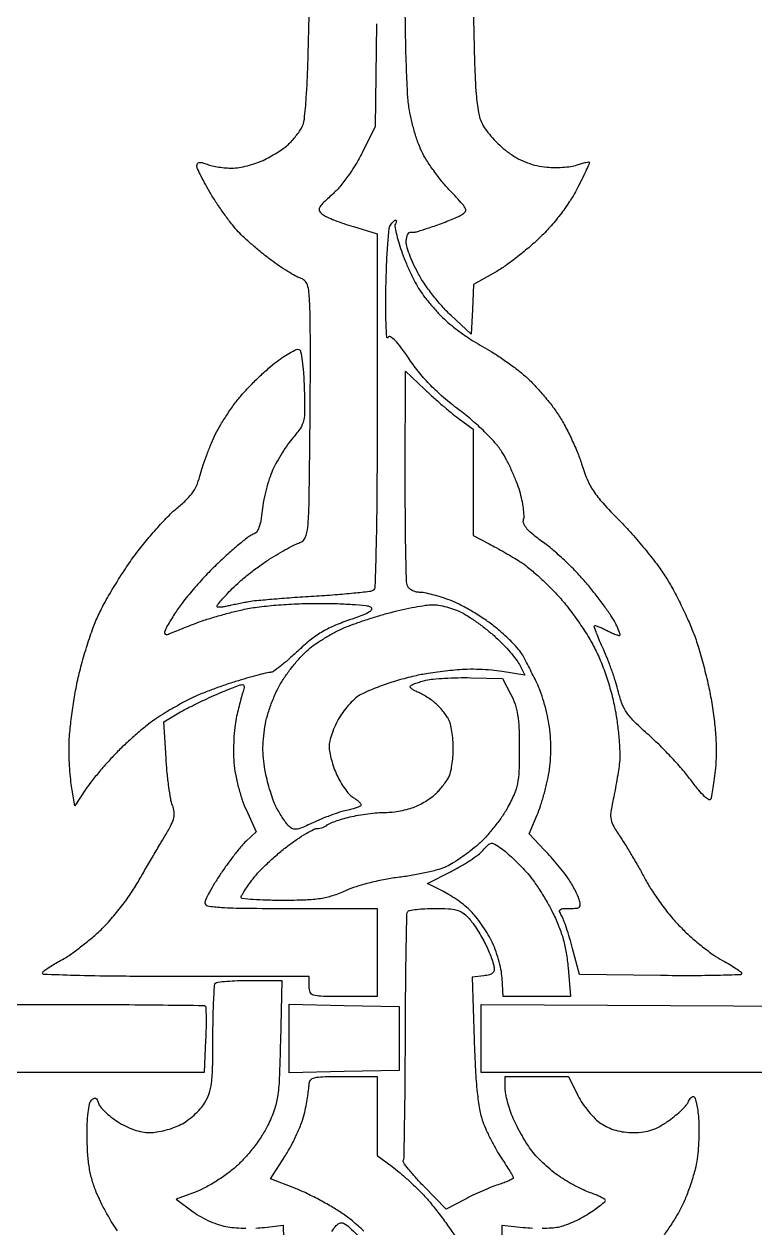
# Model space of a CAD drawing. Extents: x 0.1 to 47.6, y 0.1 to 68.1.
# Drawn here: x 16.06 to 31.5, y 13.97 to 39.43 of the extents above; entities that cross this region are included whole.
import ezdxf

# ---------------------------------------------------------------- set-up
doc = ezdxf.new("R2010")
doc.units = 0
doc.header["$MEASUREMENT"] = 0

msp = doc.modelspace()

# ---------------------------------------------------------------- linework, layer by layer
for points in [[(47.611162, 58.041729, 0.000003), (47.592503, 67.994465, 0.396422)], [(46.815193, 68.050302, 0.000012), (40.000598, 68.049335, 0.000116)], [(25.5492, 39.8043, 0.00202), (25.577806, 38.575172, 0.012478), (25.610832, 37.943856, 0.023918), (25.659471, 37.556909, 0.074682), (25.742298, 37.3086, 0.045285), (25.826127, 37.175351, 0.020937), (25.957155, 37.017858, 0.020539), (26.109686, 36.862703, 0.026822), (26.261969, 36.734639, 0.027783), (26.453936, 36.606096, 0.035599), (26.64413, 36.511077, 0.036549), (26.841631, 36.445828, 0.032044), (27.055409, 36.406495, 0.024411), (27.23712, 36.393923, 0.019926), (27.432021, 36.397741, 0.020372), (27.611387, 36.415768, 0.048669), (27.741289, 36.447305, -0.012946), (27.84152, 36.47936, -0.02293), (27.92584, 36.499798, -0.020877), (27.989887, 36.509491, -0.446346), (28.0026, 36.498087, -0.108236), (27.996317, 36.469402, -0.00171), (27.925522, 36.316926, -0.004432), (27.840768, 36.140105, -0.002912), (27.740208, 35.937979, -0.028409), (27.601682, 35.698424, -0.016634), (27.410604, 35.427551, -0.016333), (27.194519, 35.160489, -0.021222), (26.978762, 34.931374, -0.015923), (26.753997, 34.725675, -0.011449), (26.490793, 34.510033, -0.011582), (26.230638, 34.3162, -0.024378), (26.018388, 34.180625), (25.557068, 33.916684), (25.531984, 33.391892), (25.5069, 32.8671), (25.073951, 33.27005, -0.024646), (24.889147, 33.459877, -0.015475), (24.691509, 33.698483, -0.015529), (24.511125, 33.946009, -0.02726), (24.379993, 34.162701, -0.016364), (24.281105, 34.363825, -0.01845), (24.199772, 34.56319, -0.017992), (24.143386, 34.736544, -0.088651), (24.132996, 34.838402, -0.033736), (24.143225, 34.909635, -0.049758), (24.162454, 34.969763, -0.062467), (24.187037, 35.011365, -0.232116), (24.213603, 35.0244, 0.004282), (24.242113, 35.024644, 0.003461), (24.272717, 35.02538, 0.003497), (24.300949, 35.026453, 0.009005), (24.321323, 35.027737, 0.054669), (24.349782, 35.033217, 0.001944), (24.456329, 35.066564, 0.003573), (24.581979, 35.107419, 0.002492), (24.723173, 35.155228, 0.007001), (24.875176, 35.209936, 0.006006), (25.033608, 35.271659, 0.006058), (25.176158, 35.331193, 0.017231), (25.273421, 35.377243, 0.076498), (25.371591, 35.448722, 0.302983), (25.385714, 35.518259, 0.087568), (25.321495, 35.620075, 0.004554), (25.057542, 35.905402, -0.018936), (24.888269, 36.09928, -0.013857), (24.714847, 36.326382, -0.014041), (24.56239, 36.550971, -0.029889), (24.460207, 36.734279, -0.027737), (24.381081, 36.924974, -0.014149), (24.302054, 37.172056, -0.014014), (24.234761, 37.432085, -0.020401), (24.191338, 37.664879, -0.023249), (24.161298, 37.973198, -0.004068), (24.136502, 38.556282, -0.004406), (24.118997, 39.241259, -0.003942), (24.112701, 39.95235, 0.002132)], [(23.502774, 39.432523), (23.4765, 37.261971), (23.200731, 36.702189, -0.023246), (23.068871, 36.463227, -0.01749), (22.902929, 36.213059, -0.017803), (22.728853, 35.987025, -0.036071), (22.573613, 35.824986, 0.008099), (22.367034, 35.632186, 0.089015), (22.30087, 35.540698, 0.251293), (22.303885, 35.47195, 0.101145), (22.36915, 35.400159, 0.052446), (22.45647, 35.349398, 0.010889), (22.620169, 35.280186, 0.011325), (22.814695, 35.207947, 0.010471), (23.017418, 35.142566), (23.5188, 34.992378), (23.5188, 31.248682, -0.001477), (23.513821, 29.56326, -0.004412), (23.496832, 28.410196, -0.001367), (23.473593, 27.526487, -0.252201), (23.429288, 27.449664, -0.11096), (23.359131, 27.425433, -0.00286), (23.025809, 27.390028, -0.005933), (22.631792, 27.355171, -0.004001), (22.181438, 27.324332, 0.002713), (21.719316, 27.293884, 0.003345), (21.288808, 27.260276, 0.002765), (20.927617, 27.227633, 0.024473), (20.7693, 27.20458, 0.001804), (20.658223, 27.182394, 0.001291), (20.534138, 27.15681, 0.001304), (20.416045, 27.131822, 0.002799), (20.32515, 27.111808, -0.02233), (20.252162, 27.098701, -0.038767), (20.190715, 27.095286, -0.049269), (20.147179, 27.100554, -0.351463), (20.1348, 27.11599, -0.174531), (20.145462, 27.145606, -0.005485), (20.229724, 27.245212, -0.010079), (20.334115, 27.361099, -0.006746), (20.457944, 27.489594, -0.01992), (20.61455, 27.635651, -0.010288), (20.821115, 27.806188, -0.010211), (21.041024, 27.97307, -0.015232), (21.240494, 28.109029, -0.008455), (21.430139, 28.225535, -0.008953), (21.620065, 28.333294, -0.008633), (21.786747, 28.420263, -0.039888), (21.887528, 28.460974, 0.224137), (21.999479, 28.56426, 0.072676), (22.054329, 28.788833, 0.019743), (22.079987, 29.255106, 0.001127), (22.099028, 30.693487, 0.001305), (22.106343, 31.567229, 0.001535), (22.10857, 32.395023, 0.001346), (22.106421, 33.094381, 0.009546), (22.097987, 33.433643, 0.009095), (22.077903, 33.756467, 0.061066), (22.045693, 33.913506, 0.13005), (21.987114, 34.002348, 0.105864), (21.887774, 34.058999, -0.050179), (21.789875, 34.10127, -0.01114), (21.632271, 34.193646, -0.011466), (21.454217, 34.309125, -0.010833), (21.278186, 34.434785, -0.01049), (21.096031, 34.576918, -0.007642), (20.899373, 34.742182, -0.007727), (20.717623, 34.904704, -0.016804), (20.584416, 35.036129, -0.023029), (20.459943, 35.180222, -0.00968), (20.305508, 35.384612, -0.009554), (20.148548, 35.609857, -0.012272), (20.013366, 35.823123, -0.008817), (19.897867, 36.023555, -0.011707), (19.800385, 36.210012, -0.009122), (19.726027, 36.367927, -0.10585), (19.7118, 36.434379, -0.143273), (19.725138, 36.47997, -0.224081), (19.759136, 36.501319, -0.10077), (19.821993, 36.496213, -0.020357), (19.928807, 36.460506, 0.03603), (20.034067, 36.428947, 0.016977), (20.173643, 36.402782, 0.016725), (20.322322, 36.385169, 0.02261), (20.457557, 36.379858, 0.039694), (20.601272, 36.392147, 0.020779), (20.777131, 36.428933, 0.020535), (20.95537, 36.481893, 0.029517), (21.1077, 36.544313, 0.014558), (21.250301, 36.618015, 0.011784), (21.398962, 36.705059, 0.011958), (21.532341, 36.79191, 0.029925), (21.624029, 36.863207, 0.026278), (21.700751, 36.938097, 0.015612), (21.784404, 37.034692, 0.015603), (21.862009, 37.136503, 0.025863), (21.920129, 37.227503, 0.101779), (21.981669, 37.417135, 0.011195), (22.022311, 37.874889, 0.009233), (22.055228, 38.564461, 0.002384), (22.08246, 39.6774, -0.002597)], [(18.032299, 13.911946, -0.019947), (17.919606, 14.082864, -0.010882), (17.794486, 14.300753, -0.010829), (17.676762, 14.528074, -0.016901), (17.586398, 14.729135, -0.02698), (17.498397, 14.982214, -0.028405), (17.43992, 15.239012, -0.025027), (17.405976, 15.52766, -0.0142), (17.392389, 15.879319, -0.011279), (17.395974, 16.169863, -0.01968), (17.413839, 16.410024, -0.019469), (17.442138, 16.594104, -0.14945), (17.482646, 16.670385, -0.060161), (17.53229, 16.709373, -0.238894), (17.569784, 16.712249, -0.184043), (17.601082, 16.682713, -0.035767), (17.63032, 16.609263, 0.100019), (17.672541, 16.533196, 0.025122), (17.770354, 16.429521, 0.024637), (17.896503, 16.319994, 0.02262), (18.036358, 16.220047, 0.028555), (18.20966, 16.121243, 0.033588), (18.384127, 16.048728, 0.035988), (18.554839, 16.00426, 0.04575), (18.716905, 15.9894, 0.040258), (18.864884, 16.001334, 0.022359), (19.042231, 16.03833, 0.022173), (19.219547, 16.092154, 0.033187), (19.368245, 16.15597, 0.039427), (19.506253, 16.240689, 0.025957), (19.651046, 16.358083, 0.026127), (19.780818, 16.48786, 0.044921), (19.872475, 16.610106, 0.055595), (19.967881, 16.811453, 0.050981), (20.020078, 17.034836, 0.027247), (20.044312, 17.365334, 0.004679), (20.0502, 17.994536, -0.004804), (20.054278, 18.419008, -0.007413), (20.066767, 18.785764, -0.003042), (20.08391, 19.097427, -0.183097), (20.1066, 19.1478, -0.171641), (20.153581, 19.17023, -0.007), (20.343331, 19.187632, -0.011523), (20.572368, 19.200107, -0.007842), (20.833293, 19.2042), (21.503586, 19.2042), (21.474843, 17.91405, -0.003916), (21.451076, 17.124891, -0.027712), (21.415345, 16.743233, -0.048687), (21.344765, 16.462202, -0.028288), (21.209189, 16.141459, -0.029547), (21.085525, 15.92323, -0.019594), (20.919665, 15.687836, -0.019464), (20.733792, 15.463503, -0.026918), (20.54914, 15.27858, -0.024458), (20.355912, 15.121233, -0.017245), (20.124685, 14.963038, -0.017455), (19.892499, 14.826803, -0.034681), (19.698379, 14.738625), (19.270756, 14.579108), (19.630259, 14.314726, 0.031067), (19.799716, 14.205634, 0.02472), (19.994621, 14.108962, 0.025234), (20.191539, 14.034717, 0.040334), (20.366497, 13.993849, 0.02142), (20.539209, 13.97547, 0.012344), (20.748225, 13.967419, 0.01232)], [(13.959, 11.326834), (13.959, 15.011717), (13.959, 18.6966), (16.9059, 18.6966, -0.001108), (18.038298, 18.694091, -0.001815), (18.997503, 18.686358, -0.000189), (19.853893, 18.676021, -0.194261), (19.88805, 18.661733, -0.194268), (19.901536, 18.630458, -0.003176), (19.90484, 18.436115, -0.00774), (19.903735, 18.207404, -0.004998), (19.895708, 17.942633), (19.868116, 17.2584), (17.632658, 17.2584), (15.3972, 17.2584), (15.392745, 12.71115)], [(23.239195, 13.904963, 0.014175), (22.996259, 14.118773, 0.02452), (22.781199, 14.28035, 0.016586), (22.556614, 14.421824, 0.010329), (22.284716, 14.573312, 0.010361), (22.010093, 14.711754, 0.018445), (21.777864, 14.812502), (21.263627, 15.013401), (21.581232, 15.504798, 0.022106), (21.709505, 15.723933, 0.016393), (21.832237, 15.976328, 0.01664), (21.932505, 16.222679, 0.035515), (21.989718, 16.419961, 0.007149), (22.024509, 16.594304, 0.007381), (22.053903, 16.767726, 0.007171), (22.074983, 16.918619, 0.031125), (22.0806, 17.008764, -0.173899), (22.112382, 17.097382, -0.165612), (22.193905, 17.147796, -0.05145), (22.369826, 17.169506, -0.004994), (22.7997, 17.1738), (23.5188, 17.1738), (23.5188, 16.337841), (23.5188, 15.501882), (23.83605, 15.267611, -0.015858), (23.981185, 15.153152, -0.008006), (24.157074, 15.000279, -0.007943), (24.333896, 14.836409, -0.011704), (24.483398, 14.68652, -0.018472), (24.6357, 14.514182, -0.008252), (24.823781, 14.276937, -0.008155), (25.014689, 14.019187, -0.010954), (25.178609, 13.779219, -0.011054)], [(27.00847, 13.966566, 0.01277), (27.202204, 13.973595, 0.03092), (27.344267, 13.991247, 0.03984), (27.479995, 14.028094, 0.017721), (27.652274, 14.096936, 0.017409), (27.830434, 14.183088, 0.022511), (27.987091, 14.274927, 0.009048), (28.122714, 14.366395, 0.013678), (28.237039, 14.451303, 0.008358), (28.328087, 14.525364, 0.221312), (28.341, 14.553108, 0.265838), (28.327164, 14.577292, 0.014669), (28.247808, 14.620866, 0.019526), (28.145329, 14.668333, 0.012736), (28.02375, 14.715384, -0.023644), (27.877575, 14.775651, -0.011797), (27.698365, 14.864873, -0.011684), (27.516768, 14.966186, -0.016861), (27.361556, 15.064794, -0.022923), (27.212896, 15.176763, -0.014843), (27.051127, 15.318949, -0.014928), (26.901054, 15.467588, -0.027192), (26.789166, 15.598827, -0.021354), (26.68994, 15.74113, -0.011454), (26.579224, 15.924462, -0.011386), (26.474655, 16.116964, -0.017473), (26.39386, 16.288626, -0.019844), (26.329599, 16.456656, -0.017119), (26.275309, 16.637688, -0.017458), (26.237428, 16.805347, -0.046859), (26.226, 16.927014), (26.226, 17.1738), (26.893824, 17.1738), (27.561649, 17.1738), (27.760974, 16.772072, 0.032623), (27.858327, 16.604306, 0.024251), (27.98619, 16.432401, 0.024711), (28.123288, 16.281474, 0.049736), (28.247761, 16.179872, 0.038874), (28.399862, 16.095297, 0.039683), (28.562193, 16.035961, 0.037889), (28.738654, 16.00104, 0.029916), (28.933018, 15.9894, 0.03099), (29.14634, 16.002635, 0.051365), (29.321889, 16.043102, 0.048996), (29.491116, 16.120123, 0.025476), (29.685866, 16.246599, 0.015049), (29.825272, 16.354126, 0.017636), (29.950543, 16.464524, 0.01677), (30.04909, 16.564216, 0.095205), (30.088311, 16.627299, -0.042637), (30.111232, 16.674553, -0.050176), (30.140812, 16.714522, -0.057548), (30.172255, 16.742013, -0.152023), (30.200488, 16.7508, -0.321894), (30.227861, 16.73114, -0.019564), (30.25797, 16.628751, -0.02327), (30.285216, 16.494576, -0.014505), (30.305196, 16.335313, -0.020458), (30.315848, 16.141427, -0.010678), (30.314061, 15.899431, -0.010602), (30.301637, 15.650844, -0.015936), (30.279314, 15.434909, -0.029051), (30.235776, 15.212088, -0.015234), (30.157283, 14.940671, -0.015104), (30.059626, 14.666504, -0.022388), (29.956297, 14.433346, -0.019185), (29.835229, 14.211884, -0.013706), (29.683723, 13.973454, -0.013869), (29.526553, 13.753864, -0.028619)], [(20.958872, 13.969701, 0.02012), (21.136966, 13.983209), (21.5307, 14.029063), (21.544401, 13.453192, 0.017459)], [(22.561497, 13.894501, -0.03325), (22.631022, 13.997673, -0.112173), (22.722254, 14.072653, -0.241275), (22.810799, 14.071857, -0.069854), (22.937713, 13.980875, -0.004677), (23.259177, 13.668663)], [(26.15832, 13.546545), (26.15832, 14.029629), (26.606836, 13.983338, 0.015817), (26.799723, 13.969578, 0.012578)]]:
    msp.add_lwpolyline(points, format="xyb")
for points in [[(23.909486, 35.2782, -0.249871), (23.921507, 35.271792, -0.162122), (23.925803, 35.256264, -0.08599), (23.92034, 35.232184, -0.039754), (23.905635, 35.203526, 0.180846), (23.895286, 35.15134, 0.013195), (23.923195, 35.005008, 0.017083), (23.968174, 34.828131, 0.012048), (24.030225, 34.632584, 0.015557), (24.111664, 34.417835, 0.01111), (24.215508, 34.182658, 0.011234), (24.324616, 33.96271, 0.023469), (24.421211, 33.797808, 0.021469), (24.529535, 33.645994, 0.01161), (24.674949, 33.468328, 0.011546), (24.831678, 33.293973, 0.017836), (24.975721, 33.151526, 0.020911), (25.135153, 33.016597, 0.011576), (25.340122, 32.864822, 0.011527), (25.555249, 32.720416, 0.018186), (25.746843, 32.607706, -0.016678), (25.943452, 32.492842, -0.009376), (26.174656, 32.341085, -0.009349), (26.402603, 32.178939, -0.015069), (26.589769, 32.031529, -0.024583), (26.769332, 31.865447, -0.013259), (26.974491, 31.644653, -0.013177), (27.172062, 31.408096, -0.020181), (27.329235, 31.192134, -0.02239), (27.469519, 30.960211, -0.013541), (27.615539, 30.674269, -0.013555), (27.745397, 30.381875, -0.023099), (27.835714, 30.130284, 0.024979), (27.954769, 29.802519, 0.047265), (28.087626, 29.55512, 0.037146), (28.285297, 29.301231, 0.01026), (28.632521, 28.9332, -0.012466), (28.896462, 28.650958, -0.009288), (29.173892, 28.327141, -0.009401), (29.424178, 28.011887, -0.020975), (29.599617, 27.761019, -0.017092), (29.749573, 27.507504, -0.009287), (29.917177, 27.186663, -0.009243), (30.075745, 26.853602, -0.014448), (30.19849, 26.560805, -0.018543), (30.3061, 26.247645, -0.00958), (30.418461, 25.849023, -0.00951), (30.518458, 25.434238, -0.01422), (30.588539, 25.068086, -0.011436), (30.643088, 24.674753, -0.014682), (30.674306, 24.310816, -0.016181), (30.682155, 23.98179, -0.024118), (30.665832, 23.694407, -0.005127), (30.640814, 23.478227, -0.006412), (30.612973, 23.278196, -0.005256), (30.58575, 23.111233, -0.048605), (30.56629, 23.040722, -0.468422), (30.525785, 23.026927, -0.051977), (30.43691, 23.094734, -0.032201), (30.314303, 23.226129, -0.012963), (30.163604, 23.420099, 0.019048), (29.986915, 23.641899, 0.009822), (29.750129, 23.906269, 0.009749), (29.495591, 24.169004, 0.014544), (29.262123, 24.387664, -0.01219), (28.963707, 24.664528, -0.046056), (28.798458, 24.858182, -0.061144), (28.695991, 25.049258, -0.034234), (28.617538, 25.30139, 0.017171), (28.562565, 25.501924, 0.009074), (28.481389, 25.746841, 0.009019), (28.389147, 25.99473, 0.013767), (28.299399, 26.205943, -0.006313), (28.219012, 26.387556, -0.010109), (28.155519, 26.544754, -0.00428), (28.105959, 26.678411, -0.290785), (28.110996, 26.700996, -0.278063), (28.131545, 26.706089, -0.013719), (28.200425, 26.682736, -0.01889), (28.284195, 26.648096, -0.012177), (28.3786, 26.602, 0.012314), (28.473026, 26.555926, 0.019086), (28.556862, 26.521351, 0.013976), (28.62576, 26.498133, 0.277428), (28.6465, 26.5033, 0.277175), (28.651673, 26.524024, 0.014079), (28.628612, 26.592624, 0.019164), (28.594216, 26.676115, 0.012369), (28.548354, 26.770132, 0.029441), (28.473017, 26.896544, 0.007039), (28.332797, 27.097004, 0.00721), (28.164935, 27.322985, 0.007079), (27.989613, 27.545437, 0.018547), (27.787417, 27.776573, 0.012013), (27.537564, 28.029228, 0.01208), (27.281234, 28.264593, 0.022307), (27.060266, 28.441107, -0.012143), (26.822579, 28.623189, -0.04356), (26.684777, 28.755493, -0.076562), (26.617692, 28.861116, -0.182064), (26.612853, 28.952586, 0.091977), (26.623511, 29.038175, 0.019175), (26.608659, 29.189417, 0.01952), (26.577364, 29.366136, 0.017351), (26.531362, 29.547047, 0.022271), (26.463802, 29.745426, 0.013175), (26.366601, 29.975894, 0.013169), (26.257237, 30.201253, 0.021985), (26.152121, 30.383949, 0.040424), (26.00812, 30.574608, 0.017281), (25.787371, 30.805827, 0.016364), (25.523729, 31.047173, 0.01604), (25.243142, 31.272441, -0.016411), (24.924162, 31.528921, -0.021393), (24.65082, 31.785007, -0.022646), (24.413326, 32.050431, -0.02302), (24.202183, 32.334847, 0.010406), (24.027061, 32.583611, 0.034161), (23.897308, 32.736883, 0.06246), (23.804237, 32.811418, 0.399734), (23.750472, 32.799955, -0.709678), (23.723795, 32.80716, -0.007771), (23.708438, 33.075796, -0.010266), (23.700884, 33.434941, -0.005367), (23.705462, 33.8823, -0.005204), (23.719947, 34.343789, -0.007598), (23.743109, 34.749847, -0.004155), (23.770605, 35.090729, -0.122005), (23.798743, 35.17245, -0.026095), (23.828049, 35.212934, -0.032433), (23.859506, 35.247136, -0.034142), (23.888785, 35.271503, -0.157745)], [(21.862846, 32.545091, -0.269209), (21.901742, 32.501201, -0.014049), (21.935072, 32.308313, -0.018095), (21.962043, 32.056784, -0.009784), (21.977939, 31.745769, -0.006304), (21.987207, 31.255247, -0.055668), (21.964544, 31.040073, -0.093724), (21.896801, 30.881204, -0.032654), (21.7446, 30.683159, 0.025816), (21.633269, 30.54232, 0.014193), (21.511198, 30.359572, 0.014117), (21.397558, 30.166636, 0.021901), (21.311743, 29.993546, 0.025697), (21.241139, 29.808827, 0.014668), (21.174099, 29.57947, 0.014623), (21.120036, 29.344119, 0.023431), (21.089304, 29.14036, -0.016767), (21.059644, 28.924228, -0.048285), (21.019856, 28.778424, -0.075942), (20.967362, 28.685558, -0.150466), (20.898483, 28.637825, 0.088386), (20.81393, 28.593413, 0.007379), (20.619971, 28.438254, 0.009652), (20.393421, 28.244009, 0.007303), (20.152094, 28.022464, 0.01522), (19.898582, 27.767768, 0.011462), (19.635178, 27.473261, 0.011616), (19.400138, 27.184711, 0.026068), (19.238764, 26.952932, 0.006469), (19.08564, 26.699288, 0.048538), (19.026784, 26.572031, 0.310845), (19.039067, 26.527045, 0.281313), (19.087331, 26.519601, -0.003049), (19.17449, 26.555359, -0.000721), (19.3204, 26.613938, -0.000742), (19.488316, 26.680783, -0.000731), (19.657242, 26.747453, -0.015764), (19.857183, 26.818837, -0.007004), (20.124888, 26.900881, -0.006925), (20.410969, 26.97991, -0.009292), (20.672442, 27.043093, -0.022409), (20.982819, 27.097555, -0.011026), (21.38146, 27.14031, -0.010468), (21.820512, 27.168384, -0.010575), (22.258858, 27.17793, -0.007265), (22.645003, 27.172559, -0.009905), (22.992737, 27.155769, -0.007104), (23.28129, 27.131978, -0.103804), (23.378248, 27.101631, -0.338616), (23.399539, 27.052321, -0.197356), (23.35928, 26.997692, -0.046961), (23.213484, 26.92688, -0.007536), (22.91522, 26.820294, 0.02087), (22.598356, 26.69744, 0.033607), (22.341452, 26.564085, 0.033177), (22.102441, 26.396211, 0.019708), (21.84023, 26.167134, -0.009679), (21.651244, 25.995228, -0.013695), (21.47603, 25.850216, -0.009764), (21.326152, 25.737586, -0.157514), (21.266762, 25.7184, 0.059216), (21.202471, 25.710759, 0.004174), (21.026522, 25.66678, 0.005854), (20.817212, 25.609979, 0.004377), (20.587861, 25.542672, 0.008621), (20.337954, 25.462221, 0.006524), (20.066433, 25.365643, 0.0066), (19.813794, 25.268239, 0.015206), (19.6272, 25.186785, 0.012285), (19.45398, 25.09954, 0.006782), (19.2465, 24.984922, 0.006758), (19.0392, 24.862963, 0.010785), (18.8658, 24.752583, 0.020644), (18.688253, 24.623205, 0.009241), (18.465273, 24.439363, 0.00913), (18.236339, 24.236035, 0.012248), (18.036905, 24.043044, 0.010555), (17.848582, 23.843393, 0.008361), (17.653316, 23.620028, 0.008467), (17.479085, 23.406641, 0.020799), (17.360451, 23.242624), (17.132192, 22.897702), (17.073271, 23.229401, -0.018367), (17.050263, 23.393776, -0.00725), (17.030227, 23.621293, -0.007164), (17.015654, 23.867961, -0.0089), (17.009475, 24.097711, -0.02311), (17.019273, 24.361481, -0.009163), (17.056078, 24.722273, -0.009046), (17.11009, 25.110945, -0.011216), (17.17497, 25.470341, -0.014907), (17.260766, 25.835375, -0.010416), (17.378225, 26.241574, -0.010519), (17.507237, 26.62655, -0.021422), (17.627659, 26.92183, -0.019612), (17.771705, 27.205906, -0.009701), (17.975448, 27.555316, -0.009611), (18.201107, 27.910079, -0.01387), (18.415176, 28.2141, -0.012317), (18.636808, 28.496242, -0.010347), (18.885023, 28.784333, -0.010481), (19.122745, 29.038062, -0.028161), (19.30523, 29.204917, 0.023405), (19.500518, 29.380101, 0.048938), (19.63115, 29.536773, 0.05362), (19.721522, 29.706172, 0.034079), (19.790811, 29.918952, -0.018717), (19.844767, 30.103732, -0.009635), (19.925342, 30.330931, -0.009563), (20.017346, 30.561817, -0.014254), (20.107345, 30.759709, -0.02162), (20.214926, 30.957306, -0.012119), (20.361629, 31.188192, -0.012075), (20.521431, 31.414695, -0.01923), (20.66994, 31.599464, -0.014662), (20.83015, 31.77324, -0.00938), (21.025787, 31.965971, -0.009424), (21.224751, 32.147755, -0.017336), (21.394359, 32.286825, -0.015485), (21.545629, 32.395082, -0.021594), (21.687751, 32.481633, -0.018793), (21.807894, 32.542095, -0.189305)], [(24.517755, 31.708449, 0.007749), (24.692925, 31.545357, 0.005749), (24.891289, 31.370425, 0.005812), (25.08238, 31.209606, 0.013037), (25.23195, 31.09307), (25.5492, 30.858918), (25.5492, 29.735401), (25.5492, 28.611884), (25.884905, 28.436905, -0.006527), (26.03671, 28.355242, -0.003822), (26.216446, 28.253702, -0.003821), (26.394746, 28.149347, -0.006483), (26.54214, 28.058952, -0.031671), (26.698191, 27.946027, -0.01078), (26.91024, 27.763285, -0.010669), (27.136355, 27.550857, -0.012091), (27.343735, 27.337453, -0.022063), (27.549715, 27.094281, -0.013421), (27.77222, 26.790274, -0.013441), (27.977054, 26.476331, -0.023055), (28.128275, 26.202859, -0.020222), (28.264357, 25.896969, -0.016566), (28.385391, 25.56019, -0.016381), (28.485308, 25.211573, -0.018349), (28.557984, 24.870046, -0.013678), (28.602325, 24.567711, -0.012242), (28.632021, 24.252014, -0.012378), (28.644718, 23.967203, -0.037), (28.634165, 23.7726, -0.007219), (28.609128, 23.598182, -0.004057), (28.573948, 23.387072, -0.004047), (28.534962, 23.174434, -0.006598), (28.49805, 22.994764, 0.021045), (28.455469, 22.75214, 0.085051), (28.461162, 22.602557, 0.080068), (28.516477, 22.458891, 0.017395), (28.658535, 22.233364, -0.011125), (28.773497, 22.055829, -0.004996), (28.916932, 21.817843, -0.004943), (29.063555, 21.563255, -0.006706), (29.190563, 21.330343, 0.024695), (29.333288, 21.089627, 0.013671), (29.5296, 20.809891, 0.013606), (29.744464, 20.536708, 0.021288), (29.945252, 20.315143, 0.017382), (30.154635, 20.117239, 0.013539), (30.395123, 19.91657, 0.01375), (30.629658, 19.741653, 0.032064), (30.816432, 19.627345, -0.011915), (30.970076, 19.541619, -0.017822), (31.099616, 19.45888, -0.012985), (31.200235, 19.385516, -0.232778), (31.2174, 19.350644, -0.405309), (31.191965, 19.324421, -0.001427), (30.714519, 19.31122, -0.005965), (30.161901, 19.304113, -0.003577), (29.505463, 19.308198), (27.793527, 19.3311), (27.647893, 19.881, 0.007669), (27.585613, 20.102386, 0.008667), (27.518911, 20.312857, 0.008032), (27.456335, 20.489586, 0.046191), (27.413313, 20.57895, -0.048074), (27.374815, 20.659691, -0.311211), (27.385576, 20.701046, -0.16483), (27.438777, 20.722671, -0.014841), (27.584584, 20.727, 0.019357), (27.732649, 20.732734, 0.171781), (27.791427, 20.758818, 0.242784), (27.809591, 20.810736, 0.040331), (27.785702, 20.91735, 0.031401), (27.751158, 21.008069, 0.012956), (27.693659, 21.126338, 0.012759), (27.625254, 21.250386, 0.016025), (27.555357, 21.3615, 0.018165), (27.466912, 21.482834, 0.007335), (27.337913, 21.642068, 0.007247), (27.193919, 21.80958, 0.009126), (27.055594, 21.960226), (26.727076, 22.305152), (26.898388, 22.704807, 0.021744), (26.969892, 22.893926, 0.011364), (27.043185, 23.134899, 0.011282), (27.107272, 23.385909, 0.016937), (27.150749, 23.607731, 0.021264), (27.180072, 23.856881, 0.019359), (27.189367, 24.115574, 0.019204), (27.178614, 24.376427, 0.020021), (27.147885, 24.632053, 0.018167), (27.103247, 24.856871, 0.013476), (27.038301, 25.101712, 0.013661), (26.964357, 25.329755, 0.029692), (26.892667, 25.499203, 0.001988), (26.817773, 25.649012, 0.001498), (26.734308, 25.813098, 0.001514), (26.654922, 25.966867, 0.003499), (26.594131, 26.081775, 0.056037), (26.513978, 26.197548, 0.01551), (26.363275, 26.359792, 0.015459), (26.179989, 26.534109, 0.01562), (25.9869, 26.696143, 0.01969), (25.770458, 26.853147, 0.013998), (25.516499, 27.012434, 0.014162), (25.265194, 27.150989, 0.02899), (25.059576, 27.242218, 0.013102), (24.8737, 27.306597, 0.01319), (24.685117, 27.360997, 0.013101), (24.51851, 27.399702, 0.050559), (24.412978, 27.4104, -0.064364), (24.33281, 27.420763, -0.06151), (24.256581, 27.451207, -0.066302), (24.195572, 27.496181, -0.10962), (24.160395, 27.549317, -0.085543), (24.139072, 27.656862, -0.001305), (24.124762, 28.293889, -0.003463), (24.115178, 29.035495, -0.002279), (24.113949, 29.888955), (24.120809, 32.089678)], [(24.68542, 27.14935, -0.049423), (24.816481, 27.139802, -0.023092), (24.98287, 27.103002, -0.022614), (25.155299, 27.047947, -0.029374), (25.307181, 26.98139, -0.026609), (25.465678, 26.889596, -0.012459), (25.661003, 26.755085, -0.012305), (25.859284, 26.603536, -0.016878), (26.029406, 26.457028, -0.014719), (26.182895, 26.306955, -0.013763), (26.330869, 26.144795, -0.013884), (26.45421, 25.993635, -0.044876), (26.523752, 25.884405), (26.639314, 25.660934), (26.157707, 25.73844, 0.019424), (25.939543, 25.764906, 0.011909), (25.68089, 25.77994, 0.011934), (25.423771, 25.782609, 0.02077), (25.2108, 25.770878, 0.004858), (25.010969, 25.749561, 0.003838), (24.795203, 25.722742, 0.00388), (24.595261, 25.69475, 0.009617), (24.4494, 25.670298, 0.012112), (24.309935, 25.640638, 0.00584), (24.132729, 25.596247, 0.005787), (23.948962, 25.545644, 0.00826), (23.78717, 25.496163, 0.009775), (23.629145, 25.441528, 0.007283), (23.456936, 25.375331, 0.007368), (23.296352, 25.308139, 0.016558), (23.17711, 25.251398, 0.06033), (23.068392, 25.177377, 0.025698), (22.94174, 25.054649, 0.024972), (22.818531, 24.908314, 0.029956), (22.71839, 24.758746, 0.026013), (22.636309, 24.600341, 0.022924), (22.56724, 24.427527, 0.023583), (22.519463, 24.265786, 0.061981), (22.505458, 24.145867, 0.045722), (22.517293, 24.026619, 0.018607), (22.554109, 23.867598, 0.018227), (22.606635, 23.698499, 0.022141), (22.668471, 23.544531, 0.02599), (22.74306, 23.400606, 0.024227), (22.833806, 23.261659, 0.024996), (22.926552, 23.146257, 0.071519), (23.005013, 23.080031, -0.020903), (23.072176, 23.034077, -0.027788), (23.12888, 22.986567, -0.027488), (23.170156, 22.943387, -0.178847), (23.1804, 22.915665, -0.280126), (23.16566, 22.89142, -0.026546), (23.099633, 22.861521, -0.027827), (23.010813, 22.832431, -0.018061), (22.90545, 22.808346, 0.028646), (22.769936, 22.774335, 0.010518), (22.582782, 22.711439, 0.010387), (22.380725, 22.633993, 0.012268), (22.193107, 22.552153, -0.008099), (21.926518, 22.43321, -0.073171), (21.803392, 22.400801, -0.160895), (21.718016, 22.418798, -0.081412), (21.632259, 22.489472, -0.027001), (21.57598, 22.561233, -0.011247), (21.507631, 22.663627, -0.011089), (21.43919, 22.776797, -0.014094), (21.381357, 22.8843, -0.030087), (21.325856, 23.01369, -0.011406), (21.263574, 23.200228, -0.011248), (21.2049, 23.406649, -0.013492), (21.159359, 23.6034, -0.022548), (21.121942, 23.842256, -0.02449), (21.107527, 24.077004, -0.024006), (21.116056, 24.316201, -0.020054), (21.147431, 24.568439, -0.028473), (21.199634, 24.801032, -0.020212), (21.283279, 25.055029, -0.020089), (21.388065, 25.303757, -0.026499), (21.504245, 25.52059, -0.02202), (21.632426, 25.712487, -0.015892), (21.791207, 25.915096, -0.016103), (21.954791, 26.098366, -0.033249), (22.096104, 26.228287, -0.022419), (22.246879, 26.338709, -0.012541), (22.439268, 26.459919, -0.012493), (22.640261, 26.57291, -0.019827), (22.818236, 26.658335, -0.015326), (23.014945, 26.736267, -0.00687), (23.277847, 26.827146, -0.006794), (23.558583, 26.91568, -0.009175), (23.8149, 26.987599, -0.009136), (24.062041, 27.047276, -0.008737), (24.314898, 27.098846, -0.008706), (24.539613, 27.136565, -0.030722)], [(20.672601, 25.461126, -0.251337), (20.695416, 25.450257, -0.132009), (20.707138, 25.420145, -0.078283), (20.704905, 25.373183, -0.040684), (20.688363, 25.316739, 0.023156), (20.660876, 25.233824, 0.005156), (20.621985, 25.089656, 0.005343), (20.580521, 24.922028, 0.005136), (20.542074, 24.751325, 0.026787), (20.510677, 24.553887, 0.013473), (20.49121, 24.302207, 0.013339), (20.485033, 24.040256, 0.019252), (20.494668, 23.808763, 0.025652), (20.526368, 23.568892, 0.017476), (20.585793, 23.300162, 0.017519), (20.66349, 23.037509, 0.026678), (20.750812, 22.816314), (20.964813, 22.348875), (20.754307, 22.151287, 0.02952), (20.651344, 22.042526, 0.008955), (20.508289, 21.866015, 0.008935), (20.354724, 21.66203, 0.009624), (20.212401, 21.45761, 0.010091), (20.08548, 21.259053, 0.013301), (19.978349, 21.072801, 0.010738), (19.897172, 20.914524, 0.113591), (19.881, 20.84426, 0.3731), (19.936737, 20.779962, 0.019503), (20.230223, 20.749513, 0.01388), (20.727094, 20.73131, 0.002215), (21.6999, 20.727), (23.5188, 20.727), (23.5188, 19.7964), (23.5188, 18.8658), (22.7997, 18.8658, -0.004059), (22.328238, 18.869627, -0.067556), (22.17366, 18.893171, -0.226266), (22.105124, 18.954639, -0.098988), (22.0806, 19.0773), (22.0806, 19.2888), (19.241507, 19.2888, -0.001926), (17.983195, 19.293646, -0.005772), (17.123489, 19.310194, -0.002288), (16.477543, 19.333048, -0.574033), (16.455447, 19.374609, -0.092822), (16.494375, 19.417354, -0.014685), (16.587338, 19.483389, -0.015858), (16.702993, 19.555344, -0.013273), (16.829967, 19.624428, 0.031979), (16.986084, 19.717095, 0.011264), (17.197794, 19.868923, 0.011129), (17.423636, 20.046721, 0.012821), (17.630695, 20.226438, 0.024842), (17.841914, 20.439669, 0.014929), (18.071757, 20.711925, 0.014851), (18.28776, 21.00109, 0.02227), (18.457055, 21.266769, -0.000768), (18.607496, 21.526894, -0.00059), (18.772616, 21.810619, -0.000596), (18.927715, 22.075679, -0.001416), (19.043861, 22.272348, 0.014529), (19.16977, 22.498913, 0.061342), (19.223781, 22.644324, 0.091559), (19.230017, 22.76769, 0.058925), (19.194511, 22.906848, -0.048926), (19.157148, 23.041978, -0.009207), (19.117892, 23.295591, -0.009766), (19.083148, 23.59474, -0.008808), (19.058711, 23.905493), (19.011949, 24.672887), (19.329382, 24.860177, -0.012844), (19.484544, 24.94643, -0.005681), (19.693583, 25.052696, -0.005618), (19.917745, 25.160346, -0.007534), (20.123457, 25.252559, -0.00455), (20.311322, 25.331376, -0.006291), (20.481383, 25.398426, -0.004101), (20.624915, 25.451597, -0.074811)], [(25.498881, 25.60556), (26.167662, 25.5915), (26.344881, 25.2531, -0.040285), (26.434275, 25.042777, -0.041882), (26.487381, 24.823543, -0.029471), (26.514346, 24.540603, -0.009023), (26.5221, 24.111, -0.008571), (26.513919, 23.633782, -0.040724), (26.482423, 23.362737, -0.054177), (26.411499, 23.137718, -0.023064), (26.271151, 22.854233, -0.025479), (26.148627, 22.657393, -0.016029), (25.986851, 22.44001, -0.016087), (25.813495, 22.235856, -0.028217), (25.655719, 22.080334, -0.016309), (25.493643, 21.946793, -0.012391), (25.307859, 21.810829, -0.012566), (25.127061, 21.691893, -0.028425), (24.983344, 21.613399, -0.041643), (24.819413, 21.551727, -0.01304), (24.564948, 21.486612, -0.01293), (24.275861, 21.42844, -0.013952), (23.991376, 21.386953, 0.018061), (23.69336, 21.340989, 0.014152), (23.373903, 21.270407, 0.014444), (23.077151, 21.186795, 0.030179), (22.852927, 21.101406, -0.027116), (22.574923, 20.993583, -0.040763), (22.32208, 20.933237, -0.029963), (22.011474, 20.904299, -0.008247), (21.520477, 20.8962, -0.006776), (21.183954, 20.900761, -0.011307), (20.901026, 20.914838, -0.005044), (20.667139, 20.934158, -0.39807), (20.644754, 20.95965, -0.125937), (20.65634, 20.998815, -0.007957), (20.720033, 21.101751, -0.011301), (20.801546, 21.222808, -0.008137), (20.897717, 21.354299, -0.029037), (21.027872, 21.507012, -0.012494), (21.217851, 21.69568, -0.012314), (21.430689, 21.887044, -0.015919), (21.635614, 22.05136, -0.011824), (21.831807, 22.191535, -0.01536), (22.018279, 22.310011, -0.013023), (22.1777, 22.399027, -0.119672), (22.25403, 22.418111, 0.047325), (22.310129, 22.423817, 0.035158), (22.370249, 22.440211, 0.035908), (22.425265, 22.464012, 0.06458), (22.46553, 22.492098, -0.086801), (22.518944, 22.52595, -0.012774), (22.638914, 22.571953, -0.014093), (22.785016, 22.619146, -0.01169), (22.942913, 22.661298, -0.016308), (23.120128, 22.698123, -0.010909), (23.324927, 22.72917, -0.010992), (23.524929, 22.750582, -0.021171), (23.68588, 22.7574, 0.028236), (23.839181, 22.766064, 0.018493), (24.014213, 22.792499, 0.018616), (24.183362, 22.831053, 0.033625), (24.317802, 22.876885, 0.024689), (24.439746, 22.935062, 0.017821), (24.569766, 23.011271, 0.01807), (24.68843, 23.09279, 0.03685), (24.773981, 23.166581, 0.019232), (24.845808, 23.244157, 0.013436), (24.920925, 23.336743, 0.013578), (24.988229, 23.429522, 0.027265), (25.035196, 23.506835, 0.066704), (25.070344, 23.600729, 0.01887), (25.099468, 23.75445, 0.018659), (25.119508, 23.932325, 0.018721), (25.1262, 24.111, 0.019867), (25.119065, 24.290502, 0.019229), (25.0977, 24.470852, 0.019556), (25.066615, 24.627846, 0.064292), (25.029179, 24.726409, 0.031631), (24.979264, 24.806981, 0.017065), (24.908391, 24.899823, 0.016934), (24.829445, 24.989836, 0.025488), (24.754229, 25.062185, 0.023673), (24.671427, 25.127471, 0.014956), (24.569205, 25.195977, 0.015015), (24.464466, 25.257413, 0.026604), (24.374217, 25.300704, -0.028325), (24.300258, 25.336495, -0.05336), (24.246107, 25.374661, -0.085755), (24.218329, 25.409073, -0.335122), (24.221874, 25.434474, -0.098077), (24.256359, 25.457557, -0.012864), (24.33903, 25.489491, -0.014545), (24.440291, 25.522352, -0.011712), (24.550857, 25.551917, -0.03582), (24.701528, 25.5772, -0.009531), (24.944527, 25.595602, -0.009615), (25.222356, 25.605969, -0.009772)], [(26.14719, 21.991877, -0.024289), (26.252964, 21.908534, -0.009408), (26.39143, 21.783434, -0.009288), (26.536654, 21.642016, -0.011348), (26.666907, 21.50426, -0.027508), (26.800096, 21.339459, -0.0126), (26.956114, 21.111169, -0.012435), (27.108716, 20.861957, -0.016778), (27.233364, 20.62884, -0.020296), (27.360726, 20.341233, -0.026529), (27.452072, 20.068556, -0.026494), (27.514116, 19.787443, -0.020155), (27.553119, 19.474382), (27.60414, 18.8658), (26.89392, 18.865868), (26.1837, 18.865936), (26.158426, 19.257519, 0.034414), (26.134536, 19.435735, 0.019044), (26.082292, 19.649092, 0.018914), (26.012599, 19.862216, 0.028797), (25.934738, 20.040652, 0.020099), (25.841216, 20.208156, 0.014393), (25.723961, 20.387833, 0.01457), (25.602159, 20.552758, 0.030045), (25.495821, 20.672706, 0.026619), (25.379543, 20.777221, 0.014651), (25.227198, 20.892949, 0.014572), (25.065351, 21.001597, 0.022583), (24.919087, 21.084742), (24.582857, 21.256273), (25.079874, 21.507594, 0.015244), (25.282926, 21.618166, 0.014561), (25.48205, 21.742523, 0.014669), (25.651295, 21.86251, 0.04931), (25.751044, 21.954433, -0.0189), (25.866197, 22.074272, -0.169933), (25.931381, 22.104237, -0.162708), (26.002434, 22.087724, -0.016962)], [(24.735746, 20.727, -0.013404), (25.023853, 20.719275, -0.052459), (25.199375, 20.69123, -0.079019), (25.326312, 20.634396, -0.061465), (25.442019, 20.53665, -0.028883), (25.521608, 20.439985, -0.012464), (25.616695, 20.30281, -0.012285), (25.710913, 20.151404, -0.015914), (25.789355, 20.0079, -0.012231), (25.85688, 19.865929, -0.011817), (25.918202, 19.719203, -0.011813), (25.966047, 19.587562, -0.041767), (25.98754, 19.5003, -0.077016), (25.9879, 19.416263, -0.171979), (25.958224, 19.360636, -0.124672), (25.89185, 19.325059, -0.032552), (25.77191, 19.303371), (25.529319, 19.275643), (25.568889, 17.949771, 0.005622), (25.595094, 17.312188, 0.013279), (25.632569, 16.838078, 0.017532), (25.683157, 16.48038, 0.041551), (25.751882, 16.220582, 0.020444), (25.824801, 16.039357, 0.011739), (25.926598, 15.826948, 0.011715), (26.039096, 15.617957, 0.019111), (26.145253, 15.446913, -0.005206), (26.241028, 15.301766, -0.007682), (26.321778, 15.172245, -0.004019), (26.387212, 15.061607, -0.132276), (26.3952, 15.031942, -0.278496), (26.381992, 15.010068, -0.013291), (26.302008, 14.970663, -0.018557), (26.199539, 14.928054, -0.01195), (26.07795, 14.88599, 0.017712), (25.928605, 14.83239, 0.00824), (25.738688, 14.75288, 0.008151), (25.541851, 14.662781, 0.011271), (25.368517, 14.575145), (24.976334, 14.365632), (24.504693, 14.852575, -0.00969), (24.326646, 15.043673, -0.015428), (24.182766, 15.214553, -0.009339), (24.072711, 15.359236, -0.305285), (24.071078, 15.401048, 0.13454), (24.086672, 15.454059, 0.000379), (24.099967, 16.198075, 0.002222), (24.110631, 17.04003, 0.001381), (24.116024, 18.02793, -0.0015), (24.121656, 19.016196, -0.002406), (24.133049, 19.85935, -0.000445), (24.147335, 20.602746, -0.134164), (24.164265, 20.660141, -0.215731), (24.203516, 20.686552, -0.012715), (24.349182, 20.70736, -0.017348), (24.529612, 20.722147, -0.01177)]]:
    msp.add_lwpolyline(points, format="xyb", close=True)
msp.add_lwpolyline([(22.82085, 18.677837), (23.9841, 18.6543), (23.9841, 17.9775), (23.9841, 17.3007), (22.82085, 17.277163), (21.6576, 17.253625), (21.6576, 17.9775), (21.6576, 18.701375)], close=True)
msp.add_lwpolyline([(32.315717, 17.2584), (29.017059, 17.2584), (25.7184, 17.2584), (25.7184, 17.978328), (25.7184, 18.698257), (29.71575, 18.676278), (33.7131, 18.6543)])

doc.saveas('drawing.dxf')
